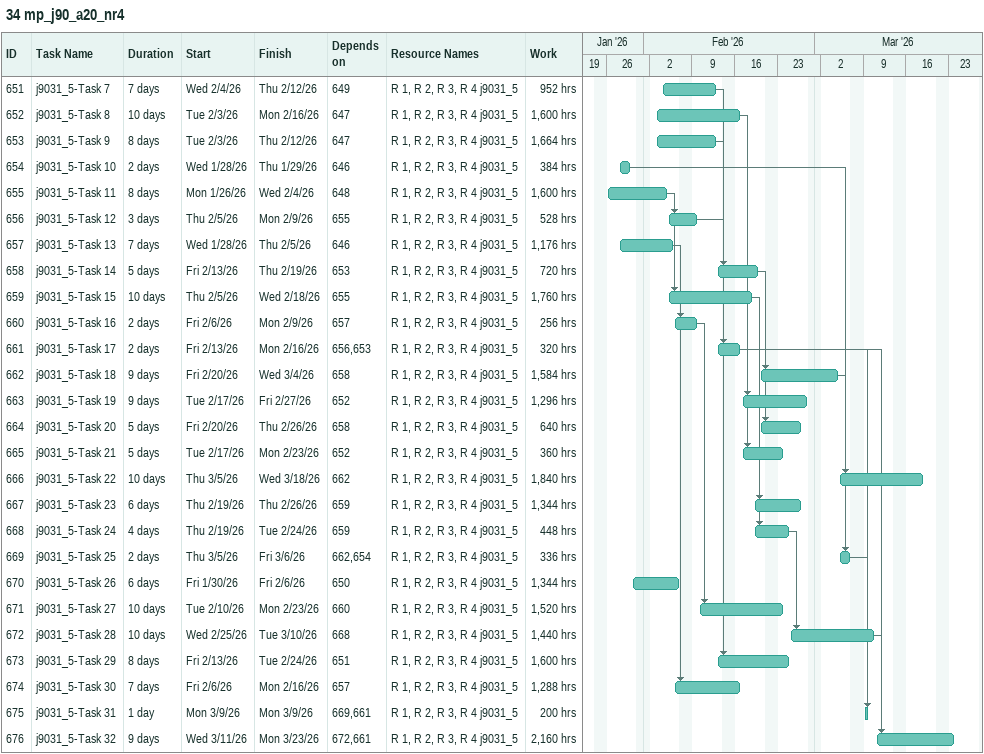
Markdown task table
34 mp_j90_a20_nr4

| ID | Task | Duration | Start | Finish | Predecessors | Resources | Work (h) |
|---|---|---|---|---|---|---|---|
| 651 | j9031_5-Task 7 | 7d | 2026-02-04 | 2026-02-12 | 649 | R 1, R 2, R 3, R 4 j9031_5 | 952 |
| 652 | j9031_5-Task 8 | 10d | 2026-02-03 | 2026-02-16 | 647 | R 1, R 2, R 3, R 4 j9031_5 | 1600 |
| 653 | j9031_5-Task 9 | 8d | 2026-02-03 | 2026-02-12 | 647 | R 1, R 2, R 3, R 4 j9031_5 | 1664 |
| 654 | j9031_5-Task 10 | 2d | 2026-01-28 | 2026-01-29 | 646 | R 1, R 2, R 3, R 4 j9031_5 | 384 |
| 655 | j9031_5-Task 11 | 8d | 2026-01-26 | 2026-02-04 | 648 | R 1, R 2, R 3, R 4 j9031_5 | 1600 |
| 656 | j9031_5-Task 12 | 3d | 2026-02-05 | 2026-02-09 | 655 | R 1, R 2, R 3, R 4 j9031_5 | 528 |
| 657 | j9031_5-Task 13 | 7d | 2026-01-28 | 2026-02-05 | 646 | R 1, R 2, R 3, R 4 j9031_5 | 1176 |
| 658 | j9031_5-Task 14 | 5d | 2026-02-13 | 2026-02-19 | 653 | R 1, R 2, R 3, R 4 j9031_5 | 720 |
| 659 | j9031_5-Task 15 | 10d | 2026-02-05 | 2026-02-18 | 655 | R 1, R 2, R 3, R 4 j9031_5 | 1760 |
| 660 | j9031_5-Task 16 | 2d | 2026-02-06 | 2026-02-09 | 657 | R 1, R 2, R 3, R 4 j9031_5 | 256 |
| 661 | j9031_5-Task 17 | 2d | 2026-02-13 | 2026-02-16 | 656, 653 | R 1, R 2, R 3, R 4 j9031_5 | 320 |
| 662 | j9031_5-Task 18 | 9d | 2026-02-20 | 2026-03-04 | 658 | R 1, R 2, R 3, R 4 j9031_5 | 1584 |
| 663 | j9031_5-Task 19 | 9d | 2026-02-17 | 2026-02-27 | 652 | R 1, R 2, R 3, R 4 j9031_5 | 1296 |
| 664 | j9031_5-Task 20 | 5d | 2026-02-20 | 2026-02-26 | 658 | R 1, R 2, R 3, R 4 j9031_5 | 640 |
| 665 | j9031_5-Task 21 | 5d | 2026-02-17 | 2026-02-23 | 652 | R 1, R 2, R 3, R 4 j9031_5 | 360 |
| 666 | j9031_5-Task 22 | 10d | 2026-03-05 | 2026-03-18 | 662 | R 1, R 2, R 3, R 4 j9031_5 | 1840 |
| 667 | j9031_5-Task 23 | 6d | 2026-02-19 | 2026-02-26 | 659 | R 1, R 2, R 3, R 4 j9031_5 | 1344 |
| 668 | j9031_5-Task 24 | 4d | 2026-02-19 | 2026-02-24 | 659 | R 1, R 2, R 3, R 4 j9031_5 | 448 |
| 669 | j9031_5-Task 25 | 2d | 2026-03-05 | 2026-03-06 | 662, 654 | R 1, R 2, R 3, R 4 j9031_5 | 336 |
| 670 | j9031_5-Task 26 | 6d | 2026-01-30 | 2026-02-06 | 650 | R 1, R 2, R 3, R 4 j9031_5 | 1344 |
| 671 | j9031_5-Task 27 | 10d | 2026-02-10 | 2026-02-23 | 660 | R 1, R 2, R 3, R 4 j9031_5 | 1520 |
| 672 | j9031_5-Task 28 | 10d | 2026-02-25 | 2026-03-10 | 668 | R 1, R 2, R 3, R 4 j9031_5 | 1440 |
| 673 | j9031_5-Task 29 | 8d | 2026-02-13 | 2026-02-24 | 651 | R 1, R 2, R 3, R 4 j9031_5 | 1600 |
| 674 | j9031_5-Task 30 | 7d | 2026-02-06 | 2026-02-16 | 657 | R 1, R 2, R 3, R 4 j9031_5 | 1288 |
| 675 | j9031_5-Task 31 | 1d | 2026-03-09 | 2026-03-09 | 669, 661 | R 1, R 2, R 3, R 4 j9031_5 | 200 |
| 676 | j9031_5-Task 32 | 9d | 2026-03-11 | 2026-03-23 | 672, 661 | R 1, R 2, R 3, R 4 j9031_5 | 2160 |
